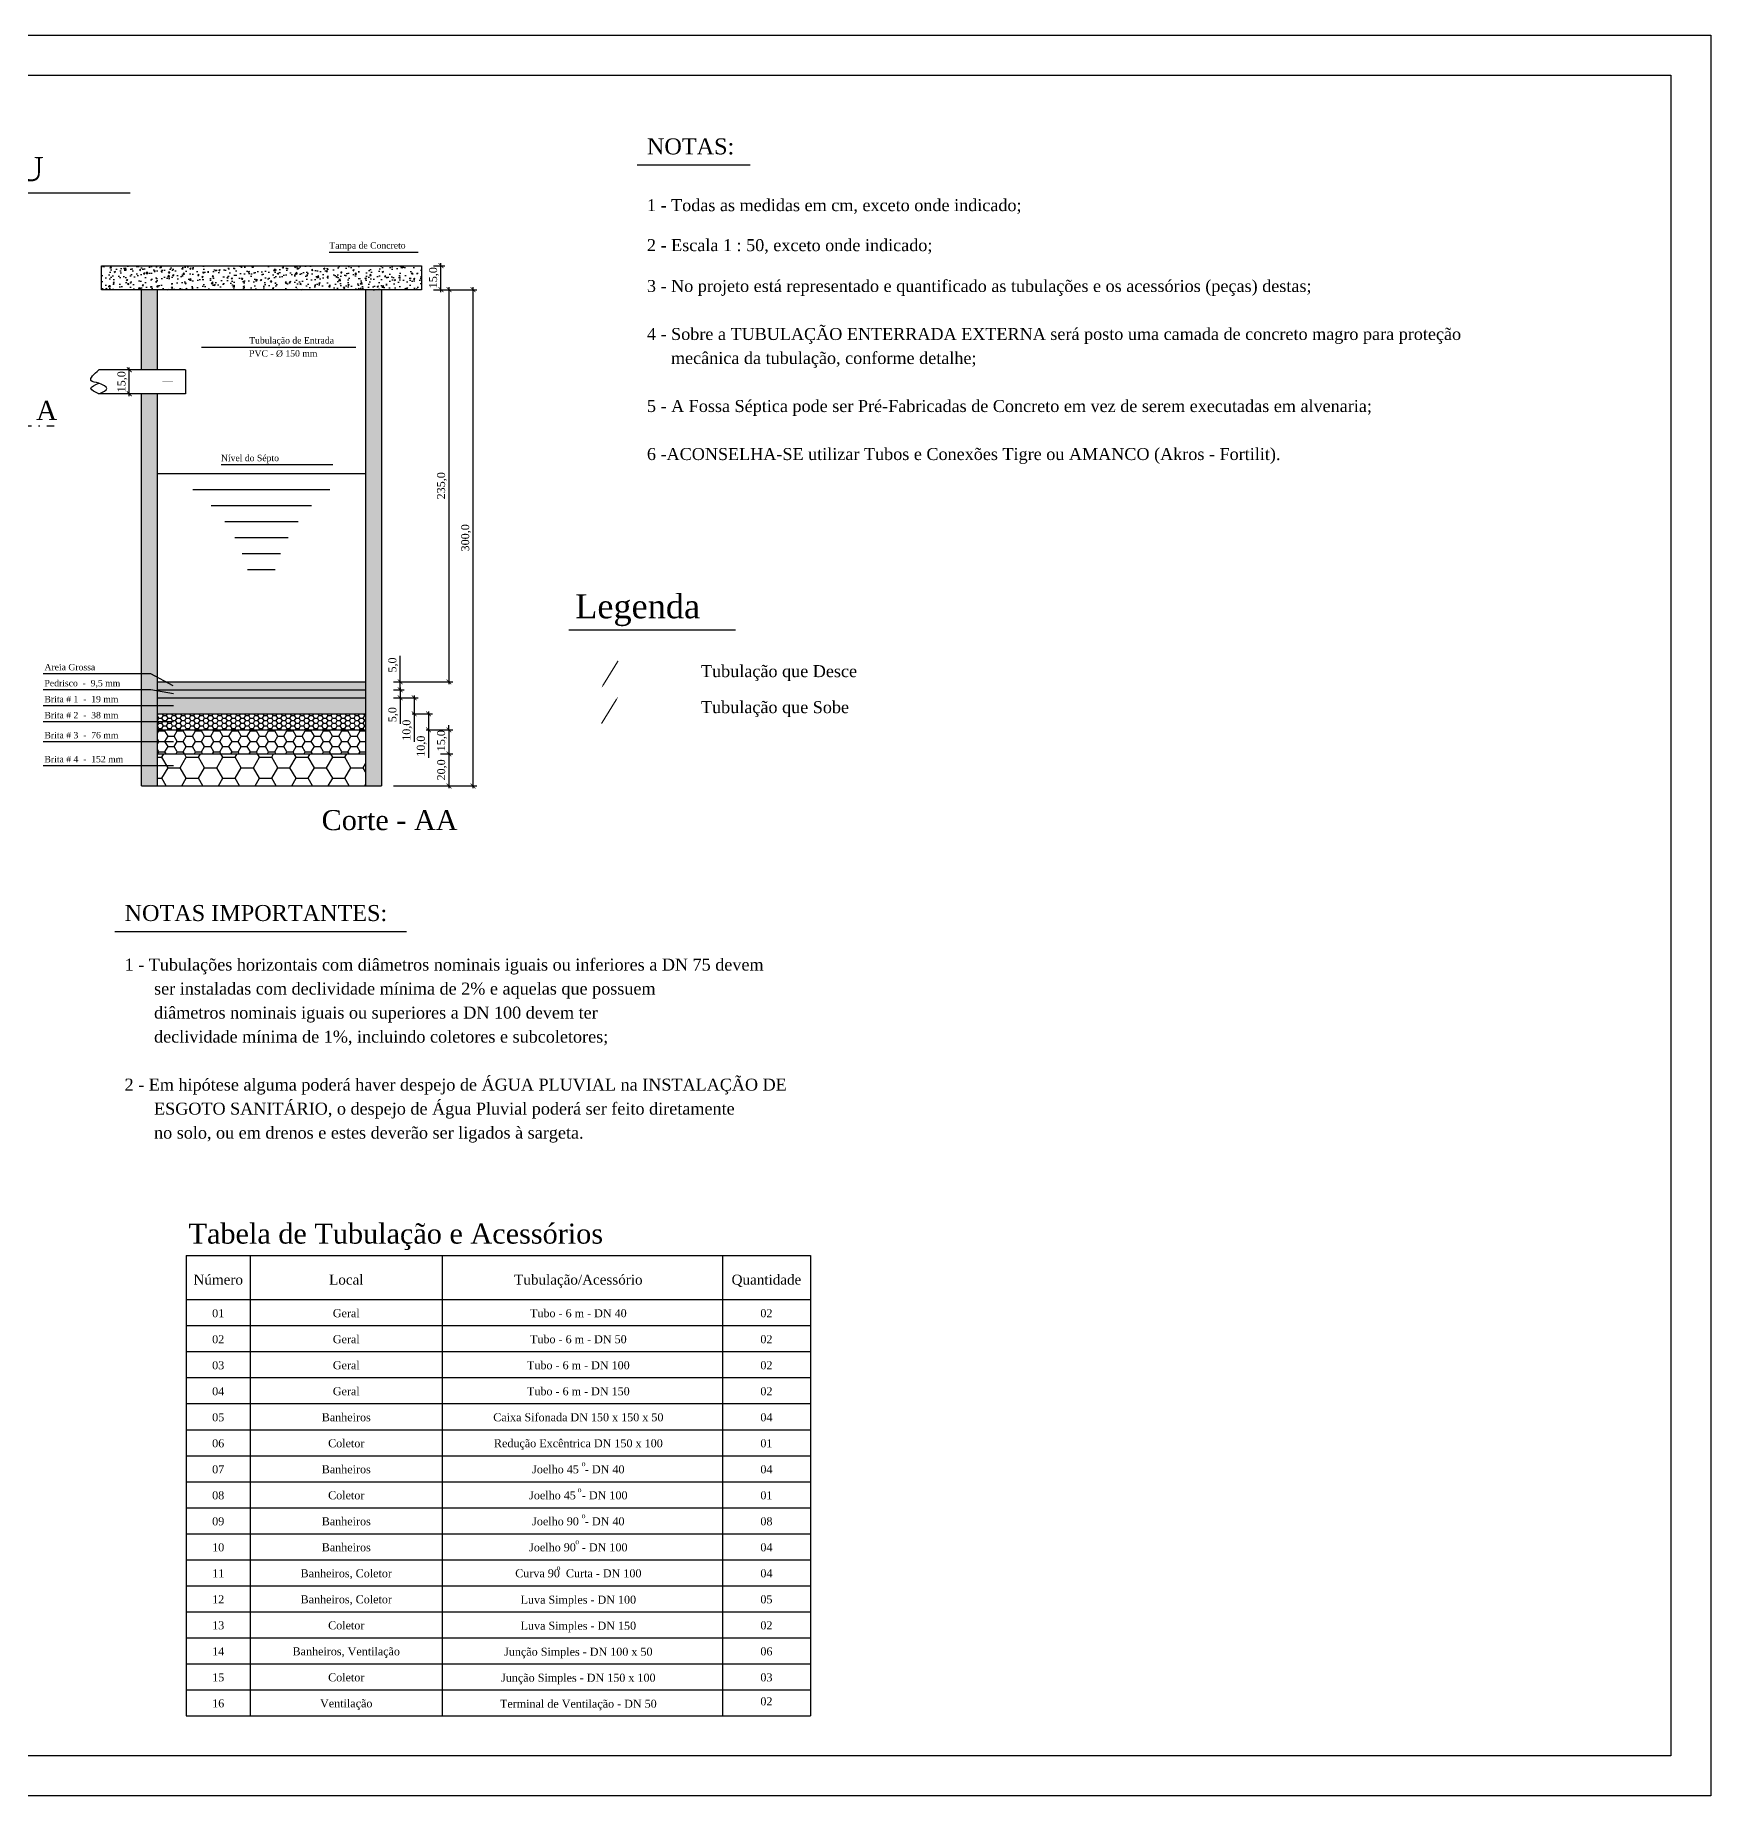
# Model space of a CAD drawing. Header units: millimetres. Extents: x 8900 to 13100, y 733 to 2933.
# Drawn here: x 11006 to 13100, y 733 to 2933 of the extents above; entities that cross this region are included whole.
import ezdxf
from ezdxf.enums import TextEntityAlignment as Align

# ---------------------------------------------------------------- set-up
doc = ezdxf.new("R2010")
doc.units = ezdxf.units.MM
doc.linetypes.add('DASHDOT', pattern=[25.4, 12.7, -6.35, 0, -6.35])
for name, color, linetype in [('001 - 0.050', 1, 'Continuous'), ('002 - 0.150', 2, 'Continuous'), ('003 - 0.250', 3, 'Continuous'), ('004 - 0.350', 4, 'Continuous'), ('006 - 0.500', 6, 'Continuous'), ('014 - 1.000', 14, 'Continuous')]:
    doc.layers.add(name, color=color, linetype=linetype)
doc.styles.add('style1', font='BOOKOS.TTF')
doc.styles.add('style2', font='BOOKOSBI.TTF')
doc.styles.add('style4', font='romantic.ttf')
doc.dimstyles.new('Externa', dxfattribs={"dimtxt": 10, "dimasz": 6, "dimexe": 5, "dimexo": 15, "dimgap": 2.5, "dimtad": 1, "dimdec": 1, "dimzin": 4, "dimtxsty": 'style4', "dimblk": 'ARCHTICK', "dimcen": 6, "dimdle": 3, "dimclrd": 256, "dimclre": 256, "dimclrt": 256, "dimadec": 4, "dimazin": 1, "dimtfac": 1, "dimtdec": 1, "dimtmove": 0, "dimatfit": 3, "dimldrblk": 'ARCHTICK', "dimfxl": 1, "dimlwd": -1, "dimlwe": -1, "dimarcsym": 0})

# ---------------------------------------------------------------- blocks, each defined once
blk = doc.blocks.new('_ArchTick')
at = {"color": 0, "const_width": 0.15}
blk.add_lwpolyline([(-0.5, -0.5), (0.5, 0.5)], dxfattribs=at)
blk = doc.blocks.new('*D29')
at = {"layer": '001 - 0.050', "ltscale": 2.5}
for p, q in [((11503.8, 2614.9), (11528.1, 2614.9)), ((11523.1, 2617.9), (11523.1, 2121.9)), ((11453.8, 2124.9), (11528.1, 2124.9))]:
    blk.add_line(p, q, dxfattribs=at)
at = {"layer": 'Defpoints', "color": 0, "ltscale": 2.5}
for p in [(11488.8, 2614.9), (11438.8, 2124.9), (11523.1, 2124.9)]:
    blk.add_point(p, dxfattribs=at)
at = {"layer": '001 - 0.050', "ltscale": 2.5, "xscale": 6, "yscale": 6, "zscale": 6}
for p, rotation in [((11523.1, 2614.9), 90), ((11523.1, 2124.9), 270)]:
    blk.add_blockref('_ArchTick', p, dxfattribs=dict(at, rotation=rotation))
at = {"layer": '001 - 0.050', "ltscale": 2.5, "insert": (11514.4, 2369.9), "char_height": 10, "attachment_point": 5, "rotation": 90, "style": 'style4'}
blk.add_mtext('235,0', dxfattribs=at)
blk = doc.blocks.new('*D30')
at = {"layer": '001 - 0.050', "ltscale": 2.5}
for p, q in [((11503.8, 2614.9), (11558.1, 2614.9)), ((11553.1, 2617.9), (11553.1, 1991.9)), ((11453.8, 1994.9), (11558.1, 1994.9))]:
    blk.add_line(p, q, dxfattribs=at)
at = {"layer": 'Defpoints', "color": 0, "ltscale": 2.5}
for p in [(11488.8, 2614.9), (11438.8, 1994.9), (11553.1, 1994.9)]:
    blk.add_point(p, dxfattribs=at)
at = {"layer": '001 - 0.050', "ltscale": 2.5, "xscale": 6, "yscale": 6, "zscale": 6}
for p, rotation in [((11553.1, 2614.9), 90), ((11553.1, 1994.9), 270)]:
    blk.add_blockref('_ArchTick', p, dxfattribs=dict(at, rotation=rotation))
at = {"layer": '001 - 0.050', "ltscale": 2.5, "insert": (11544.5, 2304.9), "char_height": 10, "attachment_point": 5, "rotation": 90, "style": 'style4'}
blk.add_mtext('300,0', dxfattribs=at)
blk = doc.blocks.new('*D31')
at = {"layer": '001 - 0.050', "ltscale": 2.5}
for p, q in [((11512.6, 2034.9), (11528.1, 2034.9)), ((11523.1, 2037.9), (11523.1, 1991.9)), ((11453.8, 1994.9), (11528.1, 1994.9))]:
    blk.add_line(p, q, dxfattribs=at)
at = {"layer": 'Defpoints', "color": 0, "ltscale": 2.5}
for p in [(11497.6, 2034.9), (11438.8, 1994.9), (11523.1, 1994.9)]:
    blk.add_point(p, dxfattribs=at)
at = {"layer": '001 - 0.050', "ltscale": 2.5, "xscale": 6, "yscale": 6, "zscale": 6}
for p, rotation in [((11523.1, 2034.9), 90), ((11523.1, 1994.9), 270)]:
    blk.add_blockref('_ArchTick', p, dxfattribs=dict(at, rotation=rotation))
at = {"layer": '001 - 0.050', "ltscale": 2.5, "insert": (11514.5, 2014.9), "char_height": 10, "attachment_point": 5, "rotation": 90, "style": 'style4'}
blk.add_mtext('20,0', dxfattribs=at)
blk = doc.blocks.new('*D32')
at = {"layer": '001 - 0.050', "ltscale": 2.5}
for p, q in [((11453.8, 2104.9), (11484.7, 2104.9)), ((11479.7, 2107.9), (11479.7, 2084.9)), ((11477.2, 2084.9), (11484.7, 2084.9)), ((11479.7, 2084.9), (11479.7, 2050.1))]:
    blk.add_line(p, q, dxfattribs=at)
at = {"layer": 'Defpoints', "color": 0, "ltscale": 2.5}
for p in [(11438.8, 2104.9), (11462.2, 2084.9), (11479.7, 2084.9)]:
    blk.add_point(p, dxfattribs=at)
at = {"layer": '001 - 0.050', "ltscale": 2.5, "xscale": 6, "yscale": 6, "zscale": 6}
for p, rotation in [((11479.7, 2104.9), 90), ((11479.7, 2084.9), 270)]:
    blk.add_blockref('_ArchTick', p, dxfattribs=dict(at, rotation=rotation))
at = {"layer": '001 - 0.050', "ltscale": 2.5, "insert": (11471.1, 2064.5), "char_height": 10, "attachment_point": 5, "rotation": 90, "style": 'style4'}
blk.add_mtext('10,0', dxfattribs=at)
blk = doc.blocks.new('*D33')
at = {"layer": '001 - 0.050', "ltscale": 2.5}
for p, q in [((11523.1, 2064.9), (11523.1, 2070.9)), ((11494.7, 2064.9), (11528.1, 2064.9)), ((11523.1, 2064.9), (11523.1, 2034.9)), ((11512.6, 2034.9), (11528.1, 2034.9)), ((11523.1, 2034.9), (11523.1, 2028.9))]:
    blk.add_line(p, q, dxfattribs=at)
at = {"layer": 'Defpoints', "color": 0, "ltscale": 2.5}
for p in [(11479.7, 2064.9), (11497.6, 2034.9), (11523.1, 2034.9)]:
    blk.add_point(p, dxfattribs=at)
at = {"layer": '001 - 0.050', "ltscale": 2.5, "xscale": 6, "yscale": 6, "zscale": 6}
for p, rotation in [((11523.1, 2064.9), 270), ((11523.1, 2034.9), 90)]:
    blk.add_blockref('_ArchTick', p, dxfattribs=dict(at, rotation=rotation))
at = {"layer": '001 - 0.050', "ltscale": 2.5, "insert": (11514.4, 2051.4), "char_height": 10, "attachment_point": 5, "rotation": 90, "style": 'style4'}
blk.add_mtext('15,0', dxfattribs=at)
blk = doc.blocks.new('*D34')
at = {"layer": '001 - 0.050', "ltscale": 2.5}
for p, q in [((11477.2, 2084.9), (11502.6, 2084.9)), ((11497.6, 2087.9), (11497.6, 2064.9)), ((11494.7, 2064.9), (11502.6, 2064.9)), ((11497.6, 2064.9), (11497.6, 2030.1))]:
    blk.add_line(p, q, dxfattribs=at)
at = {"layer": 'Defpoints', "color": 0, "ltscale": 2.5}
for p in [(11462.2, 2084.9), (11479.7, 2064.9), (11497.6, 2064.9)]:
    blk.add_point(p, dxfattribs=at)
at = {"layer": '001 - 0.050', "ltscale": 2.5, "xscale": 6, "yscale": 6, "zscale": 6}
for p, rotation in [((11497.6, 2084.9), 90), ((11497.6, 2064.9), 270)]:
    blk.add_blockref('_ArchTick', p, dxfattribs=dict(at, rotation=rotation))
at = {"layer": '001 - 0.050', "ltscale": 2.5, "insert": (11489.1, 2044.5), "char_height": 10, "attachment_point": 5, "rotation": 90, "style": 'style4'}
blk.add_mtext('10,0', dxfattribs=at)
blk = doc.blocks.new('*D35')
at = {"layer": '001 - 0.050', "ltscale": 2.5}
for p, q in [((11453.8, 2114.9), (11467.2, 2114.9)), ((11462.2, 2117.9), (11462.2, 2104.9)), ((11453.8, 2104.9), (11467.2, 2104.9)), ((11462.2, 2104.9), (11462.2, 2072.6))]:
    blk.add_line(p, q, dxfattribs=at)
at = {"layer": 'Defpoints', "color": 0, "ltscale": 2.5}
for p in [(11438.8, 2114.9), (11438.8, 2104.9), (11462.2, 2104.9)]:
    blk.add_point(p, dxfattribs=at)
at = {"layer": '001 - 0.050', "ltscale": 2.5, "xscale": 6, "yscale": 6, "zscale": 6}
for p, rotation in [((11462.2, 2114.9), 90), ((11462.2, 2104.9), 270)]:
    blk.add_blockref('_ArchTick', p, dxfattribs=dict(at, rotation=rotation))
at = {"layer": '001 - 0.050', "ltscale": 2.5, "insert": (11453.5, 2083.9), "char_height": 10, "attachment_point": 5, "rotation": 90, "style": 'style4'}
blk.add_mtext('5,0', dxfattribs=at)
blk = doc.blocks.new('*D36')
at = {"layer": '001 - 0.050', "ltscale": 2.5}
for p, q in [((11462.2, 2124.9), (11462.2, 2157.3)), ((11453.8, 2124.9), (11467.2, 2124.9)), ((11453.8, 2114.9), (11467.2, 2114.9)), ((11462.2, 2114.9), (11462.2, 2127.9))]:
    blk.add_line(p, q, dxfattribs=at)
at = {"layer": 'Defpoints', "color": 0, "ltscale": 2.5}
for p in [(11438.8, 2124.9), (11438.8, 2114.9), (11462.2, 2114.9)]:
    blk.add_point(p, dxfattribs=at)
at = {"layer": '001 - 0.050', "ltscale": 2.5, "xscale": 6, "yscale": 6, "zscale": 6}
for p, rotation in [((11462.2, 2124.9), 90), ((11462.2, 2114.9), 270)]:
    blk.add_blockref('_ArchTick', p, dxfattribs=dict(at, rotation=rotation))
at = {"layer": '001 - 0.050', "ltscale": 2.5, "insert": (11453.5, 2146), "char_height": 10, "attachment_point": 5, "rotation": 90, "style": 'style4'}
blk.add_mtext('5,0', dxfattribs=at)
blk = doc.blocks.new('*D37')
at = {"layer": '001 - 0.050', "ltscale": 2.5}
for p, q in [((11503.8, 2644.9), (11518.1, 2644.9)), ((11513.1, 2611.9), (11513.1, 2647.9)), ((11503.8, 2614.9), (11518.1, 2614.9))]:
    blk.add_line(p, q, dxfattribs=at)
at = {"layer": 'Defpoints', "color": 0, "ltscale": 2.5}
for p in [(11488.8, 2644.9), (11513.1, 2644.9), (11488.8, 2614.9)]:
    blk.add_point(p, dxfattribs=at)
at = {"layer": '001 - 0.050', "ltscale": 2.5, "xscale": 6, "yscale": 6, "zscale": 6}
for p, rotation in [((11513.1, 2644.9), 90), ((11513.1, 2614.9), 270)]:
    blk.add_blockref('_ArchTick', p, dxfattribs=dict(at, rotation=rotation))
at = {"layer": '001 - 0.050', "ltscale": 2.5, "insert": (11504.4, 2629.9), "char_height": 10, "attachment_point": 5, "rotation": 90, "style": 'style4'}
blk.add_mtext('15,0', dxfattribs=at)
blk = doc.blocks.new('*D48')
at = {"layer": '001 - 0.050', "ltscale": 2.5}
for p, q in [((11138.8, 2514.9), (11118.6, 2514.9)), ((11123.6, 2481.9), (11123.6, 2517.9)), ((11138.8, 2484.9), (11118.6, 2484.9))]:
    blk.add_line(p, q, dxfattribs=at)
at = {"layer": 'Defpoints', "color": 0, "ltscale": 2.5}
for p in [(11123.6, 2514.9), (11153.8, 2514.9), (11153.8, 2484.9)]:
    blk.add_point(p, dxfattribs=at)
at = {"layer": '001 - 0.050', "ltscale": 2.5, "xscale": 6, "yscale": 6, "zscale": 6}
for p, rotation in [((11123.6, 2514.9), 90), ((11123.6, 2484.9), 270)]:
    blk.add_blockref('_ArchTick', p, dxfattribs=dict(at, rotation=rotation))
at = {"layer": '001 - 0.050', "ltscale": 2.5, "insert": (11115, 2499.9), "char_height": 10, "attachment_point": 5, "rotation": 90, "style": 'style4'}
blk.add_mtext('15,0', dxfattribs=at)

msp = doc.modelspace()

# ---------------------------------------------------------------- hatches: boundary and pattern name
at = {"layer": '001 - 0.050', "ltscale": 2.5}
h = msp.add_hatch(dxfattribs=at)
h.set_pattern_fill('AR-CONC', color=256, scale=0.1, style=0)
h.set_pattern_definition([(50, (4953.992, -673.321), (18.218467, -1.59391), [1.905, -20.955]), (355, (4953.992, -673.321), (-3.524283, 19.105664), [1.524, -16.764]), (100.451, (4955.51, -673.454), (14.69425, 17.51167), [1.619, -17.809]), (46.1842, (4953.992, -668.24), (27.107904, -4.20423), [2.8575, -31.4325]), (96.6356, (4956.25, -668.591), (23.74042, 24.74256), [2.4285, -26.7135]), (351.184, (4953.992, -668.24), (23.74046, 24.74251), [2.286, -25.146]), (21, (4956.532, -669.511), (15.161488, -10.226552), [1.905, -20.955]), (326, (4956.532, -669.511), (6.180203, 18.418797), [1.524, -16.764]), (71.4514, (4957.795, -670.363), (21.34165, 8.192286), [1.619, -17.809]), (37.5, (4953.992, -673.321), (0.3088603, 8.455504), [0, -16.5608, 0, -17.018, 0, -16.8275]), (7.5, (4953.992, -673.321), (6.681966, 10.018057), [0, -9.7028, 0, -16.1798, 0, -6.4135]), (327.5, (4948.3277, -673.321), (13.5590595, -0.5728744), [0, -6.35, 0, -19.812, 0, -26.289]), (317.5, (4945.788, -673.321), (14.812918, 2.54265), [0, -8.255, 0, -13.1572, 0, -18.669])])
h.paths.add_polyline_path([(11088.76, 2644.94), (11088.76, 2614.94), (11488.76, 2614.94), (11488.76, 2644.94)])
h = msp.add_hatch(dxfattribs=at)
h.set_pattern_fill('AR-CONC', color=256, scale=0.15, style=0)
h.set_pattern_definition([(50, (0, -100), (27.3277, -2.390863), [2.8575, -31.4325]), (355, (0, -100), (-5.286424, 28.658496), [2.286, -25.146]), (100.451, (2.277, -100.2), (22.041375, 26.267503), [2.4285, -26.7135]), (46.1842, (0, -92.38), (40.66186, -6.30635), [4.28625, -47.14875]), (96.6356, (3.39, -92.906), (35.61064, 37.11383), [3.64275, -40.07025]), (351.184, (0, -92.38), (35.61069, 37.11377), [3.429, -37.719]), (21, (3.81, -94.285), (22.74223, -15.339828), [2.8575, -31.4325]), (326, (3.81, -94.285), (9.270304, 27.628195), [2.286, -25.146]), (71.4514, (5.705, -95.563), (32.012474, 12.28843), [2.4285, -26.7135]), (37.5, (0, -100), (0.4632905, 12.683256), [0, -24.8412, 0, -25.527, 0, -25.24125]), (7.5, (0, -100), (10.02295, 15.027086), [0, -14.5542, 0, -24.2697, 0, -9.62025]), (327.5, (-8.496, -100), (20.338589, -0.859312), [0, -9.525, 0, -29.718, 0, -39.4335]), (317.5, (-12.306, -100), (22.219377, 3.813974), [0, -12.3825, 0, -19.7358, 0, -28.0035])])
h.paths.add_polyline_path([(11158.76, 2614.94), (11138.76, 2614.94), (11138.76, 2514.94), (11158.76, 2514.94)])
h.paths.add_polyline_path([(11158.76, 2484.94), (11138.76, 2484.94), (11138.76, 2134.94), (11150.41, 2134.94), (11158.76, 2130.45)])
h.paths.add_polyline_path([(11138.76, 2134.94), (11138.76, 2114.94), (11150.41, 2114.94), (11158.76, 2113.47), (11158.76, 2130.45), (11150.41, 2134.94)])
h.paths.add_polyline_path([(11138.76, 2114.94), (11138.76, 2094.94), (11158.76, 2094.94), (11158.76, 2113.47), (11150.41, 2114.94)])
h.paths.add_polyline_path([(11138.76, 2094.94), (11138.76, 2074.94), (11158.76, 2074.94), (11158.76, 2094.94)])
h.paths.add_polyline_path([(11138.76, 2074.94), (11138.76, 2049.94), (11158.76, 2049.94), (11158.76, 2074.94)])
h.paths.add_polyline_path([(11138.76, 2049.94), (11138.76, 2019.94), (11158.76, 2019.94), (11158.76, 2049.94)])
h.paths.add_polyline_path([(11138.76, 2019.94), (11138.76, 1994.94), (11158.76, 1994.94), (11158.76, 2019.94)])
h.paths.add_polyline_path([(11418.76, 1994.94), (11438.76, 1994.94), (11438.76, 2614.94), (11418.76, 2614.94)])
h = msp.add_hatch(dxfattribs=at)
h.set_pattern_fill('AR-SAND', color=256, scale=0.06, style=0)
h.set_pattern_definition([(37.5, (0, -70), (-0.0960019, 2.9364794), [0, -2.31648, 0, -2.5908, 0, -2.4765]), (7.5, (0, -70), (2.6971397, 4.3009506), [0, -1.24968, 0, -2.08788, 0, -0.8001]), (327.5, (-1.8745, -70), (4.7459542, 0.0086231), [0, -0.762, 0, -2.7432, 0, -3.5814]), (317.5, (-1.8745, -70), (4.5813387, 1.337576), [0, -0.381, 0, -1.79832, 0, -2.0574])])
h.paths.add_polyline_path([(11418.76, 2114.94), (11418.76, 2124.94), (11158.76, 2124.94), (11158.76, 2114.94)])
h = msp.add_hatch(dxfattribs=at)
h.set_pattern_fill('HONEY', color=256, scale=0.3, style=0)
h.set_pattern_definition([(0, (4153.99186, -613.3211), (1.42875, 0.824889), [0.9525, -1.905]), (120, (4153.99186, -613.3211), (-1.42874983, 0.8248893), [0.9525, -1.905]), (60, (4153.99186, -613.3211), (1.7e-07, 1.6497783), [-1.905, 0.9525])])
h.paths.add_polyline_path([(11158.76, 2104.94), (11418.76, 2104.94), (11418.76, 2114.94), (11158.76, 2114.94)])
h = msp.add_hatch(dxfattribs=at)
h.set_pattern_fill('HONEY', color=256, scale=0.6, style=0)
h.set_pattern_definition([(0, (4153.9919, -583.3211), (2.8575, 1.649778), [1.905, -3.81]), (120, (4153.9919, -583.3211), (-2.85749966, 1.6497786), [1.905, -3.81]), (60, (4153.9919, -583.3211), (3.4e-07, 3.2995566), [-3.81, 1.905])])
h.paths.add_polyline_path([(11418.76, 2084.94), (11418.76, 2104.94), (11158.76, 2104.94), (11158.76, 2084.94)])
h = msp.add_hatch(dxfattribs=at)
h.set_pattern_fill('HONEY', color=256, scale=1.2, style=0)
h.set_pattern_definition([(0, (4153.992, -553.321), (5.715, 3.299556), [3.81, -7.62]), (120, (4153.992, -553.321), (-5.7149993, 3.2995572), [3.81, -7.62]), (60, (4153.992, -553.321), (7e-07, 6.5991132), [-7.62, 3.81])])
h.paths.add_polyline_path([(11158.76, 2064.94), (11418.76, 2064.94), (11418.76, 2084.94), (11158.76, 2084.94)])
h = msp.add_hatch(dxfattribs=at)
h.set_pattern_fill('HONEY', color=256, scale=2.4, style=0)
h.set_pattern_definition([(0, (4153.992, -503.321), (11.43, 6.599112), [7.62, -15.24]), (120, (4153.992, -503.321), (-11.4299986, 6.5991144), [7.62, -15.24]), (60, (4153.992, -503.321), (1.4e-06, 13.1982264), [-15.24, 7.62])])
h.paths.add_polyline_path([(11418.76, 2064.94), (11158.76, 2064.94), (11158.76, 2034.94), (11418.76, 2034.94)])
h = msp.add_hatch(dxfattribs=at)
h.set_pattern_fill('HONEY', color=256, scale=4.8, style=0)
h.set_pattern_definition([(0, (4153.992, -503.321), (22.86, 13.198224), [15.24, -30.48]), (120, (4153.992, -503.321), (-22.859997, 13.198229), [15.24, -30.48]), (60, (4153.992, -503.321), (3e-06, 26.396453), [-30.48, 15.24])])
h.paths.add_polyline_path([(11158.76, 1994.94), (11418.76, 1994.94), (11418.76, 2034.94), (11158.76, 2034.94)])

# ---------------------------------------------------------------- linework, layer by layer
msp.add_lwpolyline([(11178.95, 2499.94, 0, 4.8, 0), (11168.95, 2499.94, 0.4, 0.4, 0), (11164.95, 2499.94, 0.4, 0.4, 0)], format="xyseb", dxfattribs=at)
at = {"layer": '002 - 0.150'}
for p, q in [((8974.75, 2932.94), (13099.75, 2932.94)), ((13099.75, 2932.94), (13099.75, 732.94)), ((13099.75, 732.94), (9024.75, 732.94))]:
    msp.add_line(p, q, dxfattribs=at)
at = {"layer": '002 - 0.150', "ltscale": 2.5}
for p, q in [((11373.59, 2661.91), (11484.76, 2661.91)), ((11213.85, 2543.23), (11406.69, 2543.23)), ((11193.76, 2514.94), (11085.76, 2514.94)), ((11193.76, 2514.94), (11193.76, 2484.94)), ((11193.76, 2484.94), (11085.76, 2484.94)), ((11377.91, 2396.26), (11238.5, 2396.26)), ((11312.71, 2284.94), (11264.82, 2284.94)), ((11306.07, 2264.94), (11271.46, 2264.94)), ((11150.41, 2134.94), (11015.84, 2134.94)), ((11178.51, 2119.83), (11150.41, 2134.94)), ((11150.41, 2114.94), (11015.84, 2114.94)), ((11178.76, 2109.94), (11150.41, 2114.94)), ((11158.76, 2114.94), (11418.76, 2114.94)), ((11178.76, 2094.94), (11015.84, 2094.94)), ((11158.76, 2104.94), (11418.76, 2104.94)), ((11178.76, 2074.94), (11015.84, 2074.94)), ((11158.76, 2084.94), (11418.76, 2084.94)), ((11178.76, 2049.94), (11015.84, 2049.94)), ((11158.76, 2064.94), (11418.76, 2064.94)), ((11158.76, 2034.94), (11418.76, 2034.94)), ((11178.76, 2019.94), (11015.84, 2019.94))]:
    msp.add_line(p, q, dxfattribs=at)
for points in [[(11356.62, 2644.94, 0, 3.2, 0), (11362.28, 2650.6, 0, 0, 0), (11373.59, 2661.91, 0, 0, 0)], [(11185.56, 2514.94, 0, 3.2, 0), (11191.22, 2520.6, 0, 0, 0), (11213.85, 2543.23, 0, 0, 0)], [(11389.23, 2384.94, 0, 3.2, 0), (11383.57, 2390.6, 0, 0, 0), (11377.91, 2396.26, 0, 0, 0)]]:
    msp.add_lwpolyline(points, format="xyseb", dxfattribs=at)
msp.add_spline([(11085.76, 2484.94), (11095.76, 2491.44), (11085.76, 2497.94), (11075.76, 2501.44), (11085.76, 2514.94)], degree=3, dxfattribs=at)
msp.add_open_spline([(11085.76, 2484.94), (11080.81, 2487.05), (11070.91, 2491.25), (11080.43, 2496.23), (11085.76, 2497.94)], degree=3, knots=[0, 0, 0, 0, 14.9072132, 29.8171514, 29.8171514, 29.8171514, 29.8171514], dxfattribs=at)
at = {"layer": '003 - 0.250', "ltscale": 2.5}
for p, q in [((11334.7, 2324.94), (11242.82, 2324.94)), ((11322.08, 2304.94), (11255.44, 2304.94)), ((11194.75, 1320.44), (11974.75, 1320.44)), ((11194.75, 1287.94), (11974.75, 1287.94)), ((11194.75, 1255.44), (11974.75, 1255.44)), ((11194.75, 1222.94), (11974.75, 1222.94)), ((11194.75, 1190.44), (11974.75, 1190.44)), ((11194.75, 1157.94), (11974.75, 1157.94)), ((11194.75, 1125.44), (11974.75, 1125.44)), ((11194.75, 1092.94), (11974.75, 1092.94)), ((11194.75, 1060.44), (11974.75, 1060.44)), ((11194.75, 1027.94), (11974.75, 1027.94)), ((11194.75, 995.44), (11974.75, 995.44)), ((11194.75, 962.94), (11974.75, 962.94)), ((11194.75, 930.44), (11974.75, 930.44)), ((11194.75, 897.94), (11974.75, 897.94)), ((11194.75, 865.44), (11974.75, 865.44))]:
    msp.add_line(p, q, dxfattribs=at)
at = {"layer": '004 - 0.350', "ltscale": 2.5}
for p, q in [((11088.76, 2644.94), (11488.76, 2644.94)), ((11088.76, 2614.94), (11088.76, 2644.94)), ((11488.76, 2644.94), (11488.76, 2614.94)), ((11488.76, 2614.94), (11088.76, 2614.94)), ((11138.76, 2514.94), (11138.76, 2614.94)), ((11158.76, 2514.94), (11158.76, 2614.94)), ((11418.76, 2614.94), (11418.76, 1994.94)), ((11438.76, 2614.94), (11438.76, 1994.94)), ((11138.76, 1994.94), (11138.76, 2484.94)), ((11158.76, 1994.94), (11158.76, 2484.94)), ((11374.38, 2364.94), (11203.14, 2364.94)), ((11351.5, 2344.94), (11226.03, 2344.94)), ((11158.76, 2124.94), (11418.76, 2124.94)), ((11138.76, 1994.94), (11438.76, 1994.94)), ((11194.75, 1407.94), (11194.75, 832.94)), ((11194.75, 1407.94), (11974.75, 1407.94)), ((11274.75, 1407.94), (11274.75, 832.94)), ((11514.75, 1407.94), (11514.75, 832.94)), ((11864.75, 1407.94), (11864.75, 832.94)), ((11974.75, 1407.94), (11974.75, 832.94)), ((11194.75, 1352.94), (11974.75, 1352.94)), ((11194.75, 832.94), (11974.75, 832.94))]:
    msp.add_line(p, q, dxfattribs=at)
for points in [[(11713.67, 2117.54, 0, 7.5, 0), (11725.49, 2136.68, 1.5, 1.5, 0), (11734.36, 2151.04, 1.5, 1.5, 0)], [(11734.36, 2106.25, 0, 7.5, 0), (11722.53, 2087.11, 1.5, 1.5, 0), (11713.67, 2072.76, 1.5, 1.5, 0)]]:
    msp.add_lwpolyline(points, format="xyseb", dxfattribs=at)
at = {"layer": '006 - 0.500'}
for p, q in [((11758.42, 2771.05), (11899.41, 2771.05)), ((11124.9, 2735.76), (10502.75, 2735.76)), ((11881.13, 2189.36), (11672.92, 2189.36)), ((11105.74, 1813.06), (11470.03, 1813.06))]:
    msp.add_line(p, q, dxfattribs=at)
at = {"layer": '006 - 0.500', "linetype": 'DASHDOT', "ltscale": 1.5}
msp.add_line((10447.72, 2444.94), (11029.8, 2444.94), dxfattribs=at)
at = {"layer": '006 - 0.500', "ltscale": 2.5}
msp.add_line((11418.76, 2384.94), (11158.76, 2384.94), dxfattribs=at)
at = {"layer": '014 - 1.000'}
msp.add_lwpolyline([(9024.75, 2882.94), (13049.75, 2882.94), (13049.75, 782.94), (9024.75, 782.94)], close=True, dxfattribs=at)

# ---------------------------------------------------------------- texts
at = {"layer": '001 - 0.050'}
for s, height, style, p in [('NOTAS:', 20, 'style2', (11770.45, 2778.05)), ('1 - Todas as medidas em cm, exceto onde indicado;', 15, 'style1', (11770.45, 2708.59)), ('2 - Escala 1 : 50, exceto onde indicado;', 15, 'style1', (11770.45, 2658.59)), ('3 - No projeto está representado e quantificado as tubulações e os acessórios (peças) destas;', 15, 'style1', (11770.45, 2607.59)), ('4 - Sobre a TUBULAÇÃO ENTERRADA EXTERNA será posto uma camada de concreto magro para proteção', 15, 'style1', (11770.45, 2547.59)), ('mecânica da tubulação, conforme detalhe;', 15, 'style1', (11800.45, 2517.59)), ('5 - A Fossa Séptica pode ser Pré-Fabricadas de Concreto em vez de serem executadas em alvenaria;', 15, 'style1', (11770.45, 2457.59)), ('6 -ACONSELHA-SE utilizar Tubos e Conexões Tigre ou AMANCO (Akros - Fortilit).', 15, 'style1', (11770.45, 2397.59)), ('NOTAS IMPORTANTES:', 20, 'style2', (11117.77, 1820.07)), ('1 - Tubulações horizontais com diâmetros nominais iguais ou inferiores a DN 75 devem', 15, 'style1', (11117.77, 1759.6)), ('ser instaladas com declividade mínima de 2% e aquelas que possuem', 15, 'style1', (11154.61, 1729.6)), ('diâmetros nominais iguais ou superiores a DN 100 devem ter', 15, 'style1', (11154.61, 1699.6)), ('declividade mínima de 1%, incluindo coletores e subcoletores;', 15, 'style1', (11154.61, 1669.6)), ('2 - Em hipótese alguma poderá haver despejo de ÁGUA PLUVIAL na INSTALAÇÃO DE', 15, 'style1', (11117.77, 1609.6)), ('ESGOTO SANITÁRIO, o despejo de Água Pluvial poderá ser feito diretamente', 15, 'style1', (11154.61, 1579.6)), ('no solo, ou em drenos e estes deverão ser ligados à sargeta.', 15, 'style1', (11154.61, 1549.6))]:
    msp.add_text(s, height=height, dxfattribs=dict(at, style=style)).set_placement(p, align=Align.BOTTOM_LEFT)
at = {"layer": '001 - 0.050', "style": 'style2'}
for s, height, p in [('Detalhe do Sumidouro - SU', 30, (10510.69, 2750.73, -416.7)), ('Legenda', 30, (11680.86, 2204.33, -416.7)), ('Corte - AA', 25, (11363.97, 1939.66, -416.7)), ('Tabela de Tubulação e Acessórios', 25, (11197.69, 1422.91))]:
    msp.add_text(s, height=height, dxfattribs=at).set_placement(p)
at = {"layer": '001 - 0.050', "ltscale": 2.5, "style": 'style1'}
for s, p in [('Tampa de Concreto', (11373.59, 2663.91)), ('Tubulação de Entrada', (11273.38, 2545.23)), ('PVC - %%c 150 mm', (11273.38, 2528.88)), ('Nível do Sépto', (11238.17, 2398.26)), ('Areia Grossa', (11017.67, 2136.94)), ('Pedrisco  -  9,5 mm', (11017.67, 2116.94)), ('Brita # 1  -  19 mm', (11017.67, 2096.94)), ('Brita # 2  -  38 mm', (11017.67, 2076.94)), ('Brita # 3  -  76 mm', (11017.67, 2051.94)), ('Brita # 4  -  152 mm', (11017.67, 2021.94))]:
    msp.add_text(s, height=8, dxfattribs=at).set_placement(p, align=Align.BOTTOM_LEFT)
for s, height, p in [('A', 24, (11020.39, 2444.94)), ('Número', 12.5, (11234.75, 1367.94)), ('Local', 12.5, (11394.75, 1367.94)), ('Tubulação/Acessório', 12.5, (11684.75, 1367.94)), ('Quantidade', 12.5, (11919.75, 1367.94)), ('01', 10, (11234.75, 1327.94)), ('Geral', 10, (11394.75, 1327.94)), ('Tubo - 6 m - DN 40', 10, (11684.75, 1327.94)), ('02', 10, (11919.75, 1327.94)), ('02', 10, (11234.75, 1295.44)), ('Geral', 10, (11394.75, 1295.44)), ('Tubo - 6 m - DN 50', 10, (11684.75, 1295.44)), ('02', 10, (11919.75, 1295.44)), ('03', 10, (11234.75, 1262.94)), ('Geral', 10, (11394.75, 1262.94)), ('Tubo - 6 m - DN 100', 10, (11684.75, 1262.94)), ('02', 10, (11919.75, 1262.94)), ('04', 10, (11234.75, 1230.44)), ('Geral', 10, (11394.75, 1230.44)), ('Tubo - 6 m - DN 150', 10, (11684.75, 1230.44)), ('02', 10, (11919.75, 1230.44)), ('05', 10, (11234.75, 1197.94)), ('Banheiros', 10, (11394.75, 1197.94)), ('Caixa Sifonada DN 150 x 150 x 50', 10, (11684.75, 1197.94)), ('04', 10, (11919.75, 1197.94)), ('06', 10, (11234.75, 1165.44)), ('Coletor', 10, (11394.75, 1165.44)), ('Redução Excêntrica DN 150 x 100', 10, (11684.75, 1165.44)), ('01', 10, (11919.75, 1165.44)), ('07', 10, (11234.75, 1132.94)), ('Banheiros', 10, (11394.75, 1132.94)), ('Joelho 45  - DN 40', 10, (11684.75, 1132.94)), ('o', 6.5, (11691.24, 1142.92)), ('04', 10, (11919.75, 1132.94)), ('08', 10, (11234.75, 1100.44)), ('Coletor', 10, (11394.75, 1100.44)), ('Joelho 45  - DN 100', 10, (11684.75, 1100.44)), ('o', 6.5, (11686.24, 1110.42)), ('01', 10, (11919.75, 1100.44)), ('09', 10, (11234.75, 1067.94)), ('Banheiros', 10, (11394.75, 1067.94)), ('Joelho 90  - DN 40', 10, (11684.75, 1067.94)), ('o', 6.5, (11691.24, 1077.92)), ('08', 10, (11919.75, 1067.94)), ('10', 10, (11234.75, 1035.44)), ('Banheiros', 10, (11394.75, 1035.44)), ('Joelho 90  - DN 100', 10, (11684.75, 1035.44)), ('o', 6.5, (11683.43, 1045.42)), ('04', 10, (11919.75, 1035.44)), ('11', 10, (11234.75, 1002.94)), ('Banheiros, Coletor', 10, (11394.75, 1002.94)), ('Curva 90  Curta - DN 100', 10, (11684.75, 1002.94)), ('o', 6.5, (11659.97, 1012.92)), ('04', 10, (11919.75, 1002.94)), ('12', 10, (11234.75, 970.44)), ('Banheiros, Coletor', 10, (11394.75, 970.44)), ('Luva Simples - DN 100', 10, (11684.75, 970)), ('05', 10, (11919.75, 970.44)), ('13', 10, (11234.75, 937.94)), ('Coletor', 10, (11394.75, 937.94)), ('Luva Simples - DN 150', 10, (11684.75, 937.5)), ('02', 10, (11919.75, 937.94)), ('14', 10, (11234.75, 905.44)), ('Banheiros, Ventilação', 10, (11394.75, 905.44)), ('Junção Simples - DN 100 x 50', 10, (11684.75, 905)), ('06', 10, (11919.75, 905.44)), ('15', 10, (11234.75, 872.94)), ('Coletor', 10, (11394.75, 872.94)), ('Junção Simples - DN 150 x 100', 10, (11684.75, 872.5)), ('03', 10, (11919.75, 872.94)), ('16', 10, (11234.75, 840.44)), ('Ventilação', 10, (11394.75, 840.44)), ('Terminal de Ventilação - DN 50', 10, (11684.75, 840)), ('02', 10, (11919.75, 842.94))]:
    msp.add_text(s, height=height, dxfattribs=at).set_placement(p, align=Align.BOTTOM_CENTER)
at = {"layer": '001 - 0.050', "ltscale": 2.5, "style": 'style4'}
for s, p in [('Tubulação que Desce', (11838.01, 2145.79)), ('Tubulação que Sobe', (11838.01, 2100.79))]:
    msp.add_text(s, height=15, dxfattribs=at).set_placement(p, align=Align.TOP_LEFT)

# ---------------------------------------------------------------- dimensions: what is measured, and where the dimension line sits
at = {"layer": '001 - 0.050', "ltscale": 2.5}
for base, p1, p2, text, picture, middle in [((11513.08, 2644.94), (11488.76, 2614.94), (11488.76, 2644.94), '15,0', '*D37', (11504.43, 2629.94)), ((11523.08, 2124.94), (11488.76, 2614.94), (11438.76, 2124.94), '235,0', '*D29', (11514.43, 2369.94)), ((11553.08, 1994.94), (11488.76, 2614.94), (11438.76, 1994.94), '300,0', '*D30', (11544.51, 2304.94)), ((11497.62, 2064.94), (11462.16, 2084.94), (11479.7, 2064.94), '10,0', '*D34', (11489.05, 2044.5))]:
    dim = msp.add_linear_dim(base=base, p1=p1, p2=p2, angle=90, text=text, dimstyle='Externa', override={"dimzin": 8}, dxfattribs=at)
    dim.commit()
    dim.dimension.update_dxf_attribs({"geometry": picture, "text_midpoint": middle})
dim = msp.add_linear_dim(base=(11123.61, 2514.94), p1=(11153.76, 2484.94), p2=(11153.76, 2514.94), angle=90, text='15,0', dimstyle='Externa', dxfattribs=at)
dim.commit()
dim.dimension.update_dxf_attribs({"geometry": '*D48', "text_midpoint": (11123.61, 2499.94), "dimtype": 160})
for base, p1, p2, text, picture, middle in [((11462.16, 2114.94), (11438.76, 2124.94), (11438.76, 2114.94), '5,0', '*D36', (11462.16, 2145.99)), ((11462.16, 2104.94), (11438.76, 2114.94), (11438.76, 2104.94), '5,0', '*D35', (11462.16, 2083.9)), ((11479.7, 2084.94), (11438.76, 2104.94), (11462.16, 2084.94), '10,0', '*D32', (11479.7, 2064.5)), ((11523.08, 2034.94), (11479.7, 2064.94), (11497.62, 2034.94), '15,0', '*D33', (11523.08, 2051.44)), ((11523.08, 1994.94), (11497.62, 2034.94), (11438.76, 1994.94), '20,0', '*D31', (11523.08, 2014.94))]:
    dim = msp.add_linear_dim(base=base, p1=p1, p2=p2, angle=90, text=text, dimstyle='Externa', override={"dimzin": 8}, dxfattribs=at)
    dim.commit()
    dim.dimension.update_dxf_attribs({"geometry": picture, "text_midpoint": middle, "dimtype": 160})

doc.saveas('drawing.dxf')
